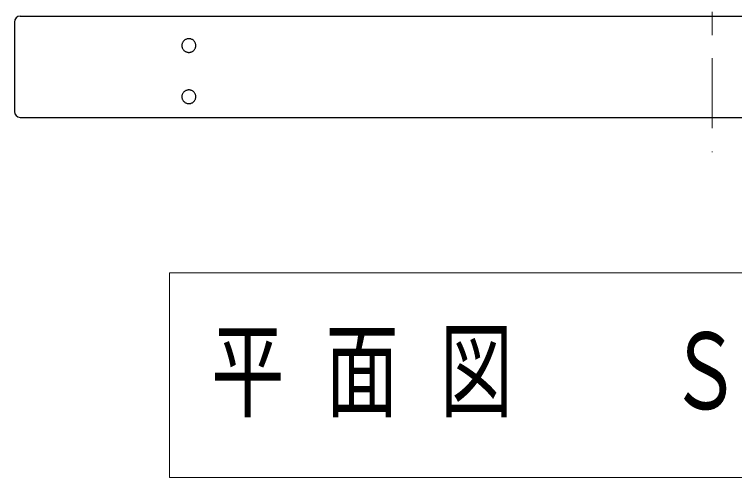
# Model space of a CAD drawing. Units: millimetres on the paper, scale 1:20. Extents: x -365 to 0, y 0 to 257.
# Drawn here: x -283.97 to -253.01, y 175.24 to 195.15 of the extents above; entities that cross this region are included whole.
import ezdxf

# ---------------------------------------------------------------- set-up
doc = ezdxf.new("R2010")
doc.units = ezdxf.units.MM
doc.linetypes.add('USER2', pattern=[6, 3, -1, 1, -1])
doc.layers.add('LY_1', color=7, linetype='Continuous', lineweight=25)
doc.styles.add('ＭＳ ゴシック', font='')
doc.styles.get('ＭＳ ゴシック').set_extended_font_data('MS Gothic')

msp = doc.modelspace()

# ---------------------------------------------------------------- linework, layer by layer
at = {"layer": 'LY_1', "linetype": 'USER2', "lineweight": 13}
msp.add_line((-253.967, 223.26), (-253.967, 189.222), dxfattribs=at)
at = {"layer": 'LY_1'}
for p, q in [((-283.717, 195.07), (-224.217, 195.07)), ((-283.967, 194.82), (-283.967, 190.972)), ((-283.717, 190.722), (-224.217, 190.722))]:
    msp.add_line(p, q, dxfattribs=at)
at = {"layer": 'LY_1', "lineweight": 13}
for p, q in [((-277.304, 184.036), (-277.304, 175.236)), ((-229.504, 184.036), (-277.304, 184.036)), ((-277.304, 175.236), (-229.504, 175.236))]:
    msp.add_line(p, q, dxfattribs=at)
at = {"layer": 'LY_1'}
for points in [[(-276.167, 193.808), (-276.168, 193.833), (-276.172, 193.859), (-276.178, 193.884), (-276.185, 193.908), (-276.195, 193.932), (-276.208, 193.954), (-276.222, 193.976), (-276.238, 193.996), (-276.255, 194.015), (-276.275, 194.033), (-276.295, 194.048), (-276.317, 194.062), (-276.341, 194.074), (-276.365, 194.084), (-276.39, 194.091), (-276.415, 194.097), (-276.441, 194.1), (-276.467, 194.101), (-276.494, 194.1), (-276.519, 194.097), (-276.545, 194.091), (-276.57, 194.084), (-276.594, 194.074), (-276.617, 194.062), (-276.639, 194.048), (-276.66, 194.033), (-276.68, 194.015), (-276.697, 193.996), (-276.713, 193.976), (-276.727, 193.954), (-276.739, 193.932), (-276.749, 193.908), (-276.757, 193.884), (-276.763, 193.859), (-276.766, 193.833), (-276.767, 193.808), (-276.766, 193.782), (-276.763, 193.757), (-276.757, 193.732), (-276.749, 193.707), (-276.739, 193.684), (-276.727, 193.661), (-276.713, 193.639), (-276.697, 193.619), (-276.68, 193.6), (-276.66, 193.583), (-276.639, 193.567), (-276.617, 193.554), (-276.594, 193.542), (-276.57, 193.532), (-276.545, 193.524), (-276.519, 193.519), (-276.494, 193.515), (-276.467, 193.514), (-276.441, 193.515), (-276.415, 193.519), (-276.39, 193.524), (-276.365, 193.532), (-276.341, 193.542), (-276.317, 193.554), (-276.295, 193.567), (-276.275, 193.583), (-276.255, 193.6), (-276.238, 193.619), (-276.222, 193.639), (-276.208, 193.661), (-276.195, 193.684), (-276.185, 193.707), (-276.178, 193.732), (-276.172, 193.757), (-276.168, 193.782)], [(-276.167, 191.607), (-276.168, 191.633), (-276.172, 191.658), (-276.178, 191.683), (-276.185, 191.707), (-276.195, 191.731), (-276.208, 191.754), (-276.222, 191.775), (-276.238, 191.796), (-276.255, 191.814), (-276.275, 191.832), (-276.295, 191.847), (-276.317, 191.861), (-276.341, 191.873), (-276.365, 191.883), (-276.39, 191.89), (-276.415, 191.896), (-276.441, 191.899), (-276.467, 191.9), (-276.494, 191.899), (-276.519, 191.896), (-276.545, 191.89), (-276.57, 191.883), (-276.594, 191.873), (-276.617, 191.861), (-276.639, 191.847), (-276.66, 191.832), (-276.68, 191.814), (-276.697, 191.796), (-276.713, 191.775), (-276.727, 191.754), (-276.739, 191.731), (-276.749, 191.707), (-276.757, 191.683), (-276.763, 191.658), (-276.766, 191.633), (-276.767, 191.607), (-276.766, 191.581), (-276.763, 191.556), (-276.757, 191.531), (-276.749, 191.507), (-276.739, 191.483), (-276.727, 191.46), (-276.713, 191.439), (-276.697, 191.418), (-276.68, 191.399), (-276.66, 191.382), (-276.639, 191.367), (-276.617, 191.353), (-276.594, 191.341), (-276.57, 191.331), (-276.545, 191.323), (-276.519, 191.318), (-276.494, 191.315), (-276.467, 191.313), (-276.441, 191.315), (-276.415, 191.318), (-276.39, 191.323), (-276.365, 191.331), (-276.341, 191.341), (-276.317, 191.353), (-276.295, 191.367), (-276.275, 191.382), (-276.255, 191.399), (-276.238, 191.418), (-276.222, 191.439), (-276.208, 191.46), (-276.195, 191.483), (-276.185, 191.507), (-276.178, 191.531), (-276.172, 191.556), (-276.168, 191.581)]]:
    msp.add_lwpolyline(points, close=True, dxfattribs=at)
for centre, start, end in [((-283.717, 194.82), 90, 180), ((-283.717, 190.972), 180, 270)]:
    msp.add_arc(centre, 0.25, start, end, dxfattribs=at)

# ---------------------------------------------------------------- texts
at = {"layer": 'LY_1', "insert": (-253.404, 179.636), "char_height": 3.299, "attachment_point": 5, "style": 'ＭＳ ゴシック'}
msp.add_mtext('\\T1.56;\\W0.7;平面図\u3000Ｓ＝１／20', dxfattribs=at)

doc.saveas('drawing.dxf')
